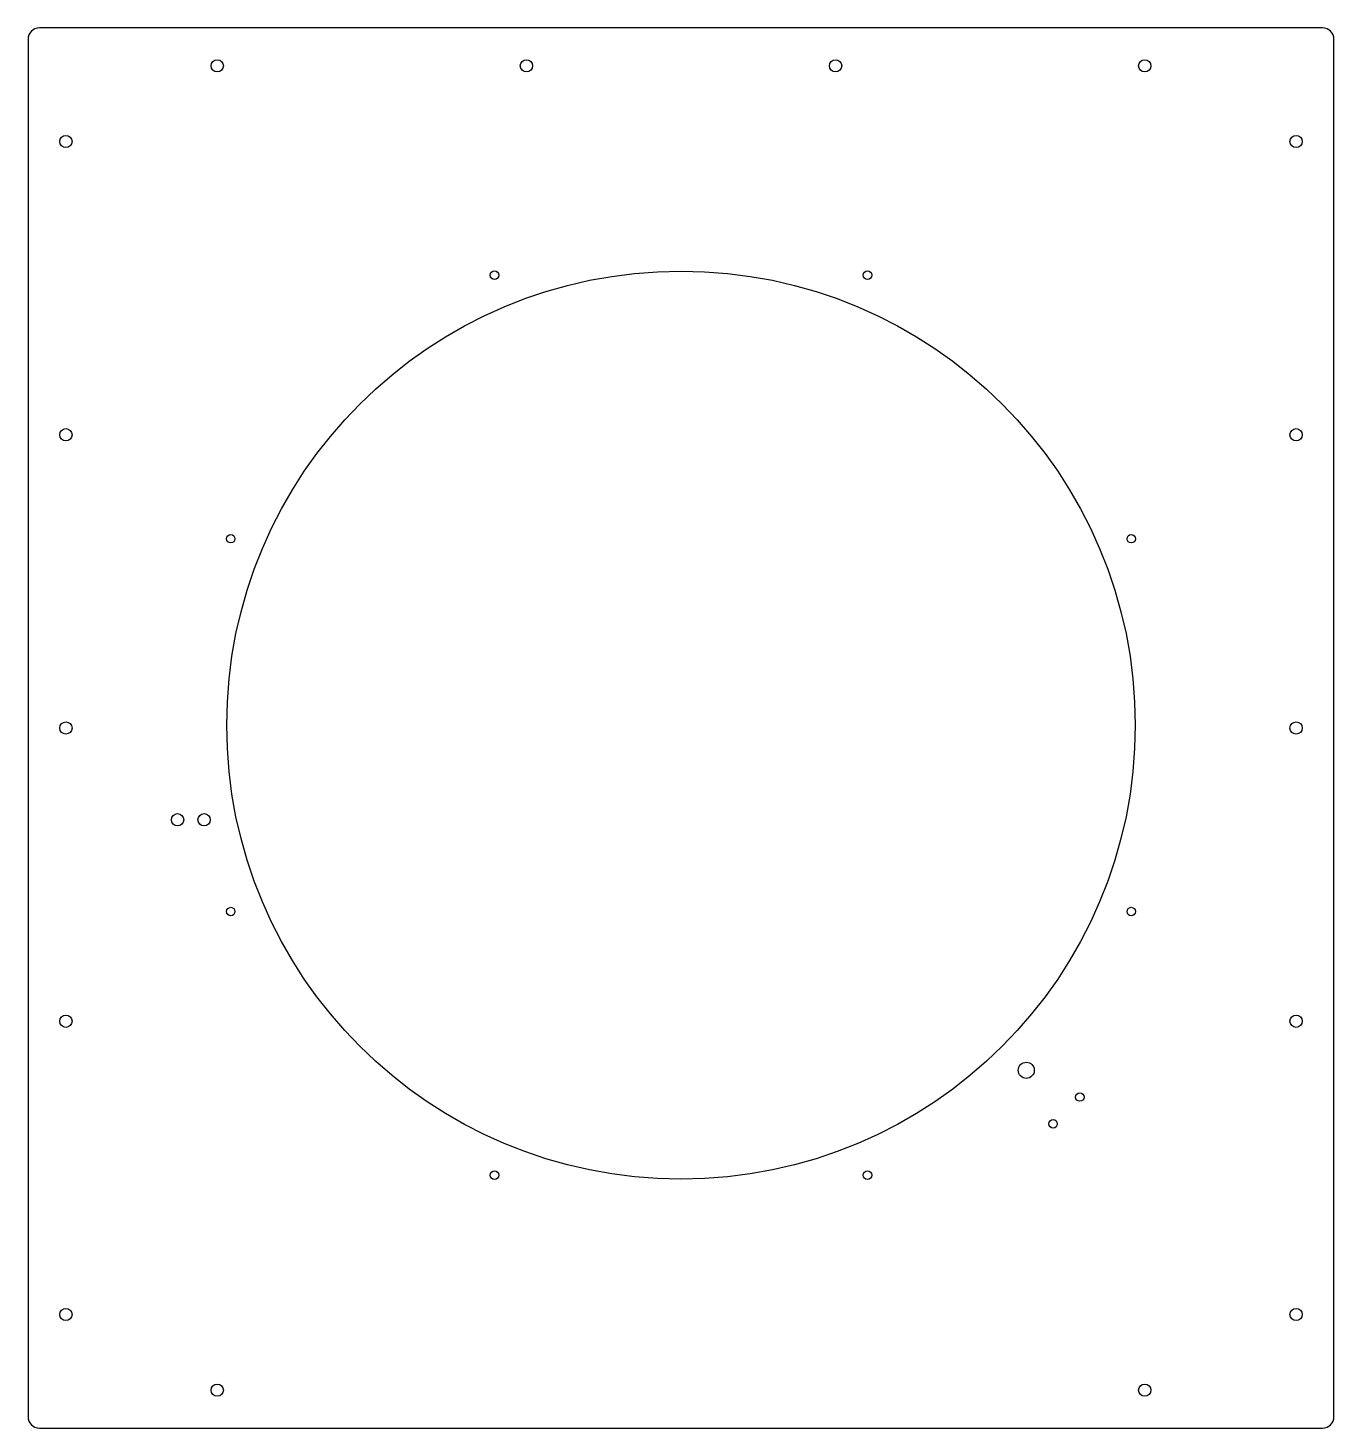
# Model space of a CAD drawing. Header units: millimetres. Extents: x -345 to 345, y 260 to 1000.
import ezdxf

# ---------------------------------------------------------------- set-up
doc = ezdxf.new("R2010")
doc.units = ezdxf.units.MM
doc.layers.add('CUT', color=7, linetype='Continuous')

msp = doc.modelspace()

# ---------------------------------------------------------------- linework, layer by layer
at = {"layer": 'CUT'}
for p, q in [((339, 1000, 0.5), (-339, 1000, 0.5)), ((-345, 994, 0.5), (-345, 266, 0.5)), ((345, 266, 0.5), (345, 994, 0.5)), ((-339, 260, 0.5), (339, 260, 0.5))]:
    msp.add_line(p, q, dxfattribs=at)
for centre, radius in [((-245, 980, 0.5), 3.25), ((-81.67, 980, 0.5), 3.25), ((81.67, 980, 0.5), 3.25), ((245, 980, 0.5), 3.25), ((-325, 940, 0.5), 3.25), ((325, 940, 0.5), 3.25), ((0, 631.5, 0.5), 240), ((-98.54, 869.4, 0.5), 2.25), ((98.54, 869.4, 0.5), 2.25), ((-325, 785, 0.5), 3.25), ((325, 785, 0.5), 3.25), ((-237.9, 730.04, 0.5), 2.25), ((237.9, 730.04, 0.5), 2.25), ((-325, 630, 0.5), 3.25), ((325, 630, 0.5), 3.25), ((-266, 581.5, 0.5), 3.25), ((-252, 581.5, 0.5), 3.25), ((-237.9, 532.96, 0.5), 2.25), ((237.9, 532.96, 0.5), 2.25), ((-325, 475, 0.5), 3.25), ((325, 475, 0.5), 3.25), ((182.43, 449.07, 0.5), 4.25), ((210.72, 434.92, 0.5), 2.25), ((196.58, 420.78, 0.5), 2.25), ((-98.54, 393.6, 0.5), 2.25), ((98.54, 393.6, 0.5), 2.25), ((-325, 320, 0.5), 3.25), ((325, 320, 0.5), 3.25), ((-245, 280, 0.5), 3.25), ((245, 280, 0.5), 3.25)]:
    msp.add_circle(centre, radius, dxfattribs=at)
for centre, start, end in [((-339, 994, 0.5), 90, 180), ((339, 994, 0.5), 0, 90), ((-339, 266, 0.5), 180, 270), ((339, 266, 0.5), -90, 0)]:
    msp.add_arc(centre, 6, start, end, dxfattribs=at)

doc.saveas('drawing.dxf')
